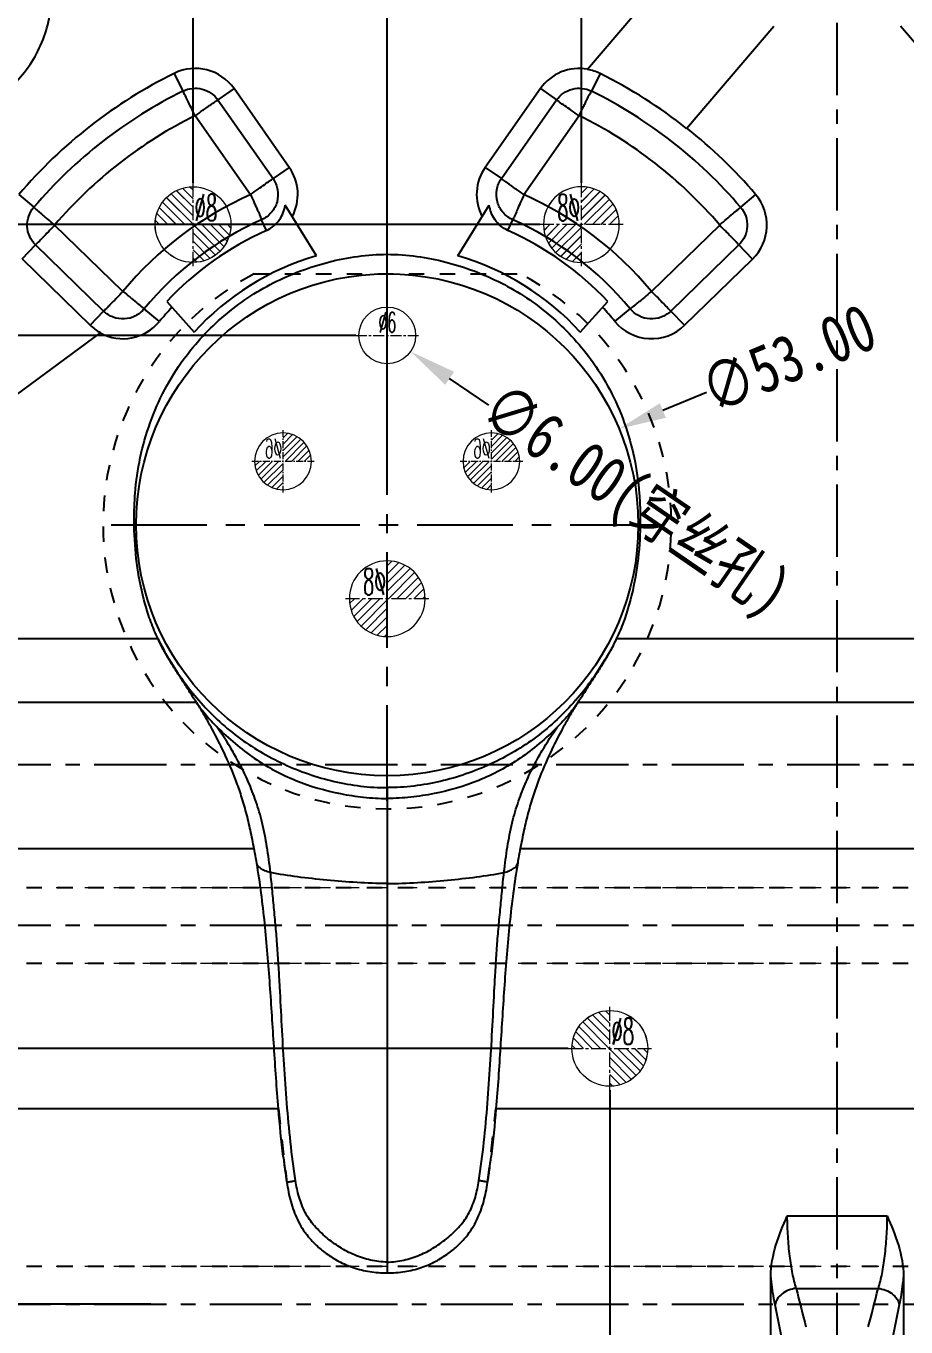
# Model space of a CAD drawing. Header units: millimetres. Extents: x 4 to 4769, y -754 to 1427.
# Drawn here: x 1343.3 to 1436.2, y 172.5 to 309.9 of the extents above; entities that cross this region are included whole.
import ezdxf
from ezdxf.enums import TextEntityAlignment as Align

# ---------------------------------------------------------------- set-up
doc = ezdxf.new("R2010")
doc.units = ezdxf.units.MM
doc.header["$LTSCALE"] = 16.335
doc.header["$PDMODE"] = 3
doc.header["$PDSIZE"] = 0.3125
doc.linetypes.add('CENTER', pattern=[0.6, 0.375, -0.075, 0.075, -0.075])
doc.linetypes.add('HIDDEN', pattern=[0.2, 0.1, -0.1])
doc.layers.get('0').update_dxf_attribs({"linetype": 'CONTINUOUS'})
doc.layers.get('Defpoints').update_dxf_attribs({"linetype": 'CONTINUOUS'})
for name, color, linetype, lineweight in [('cool', 153, 'HIDDEN', 9), ('dim', 82, 'CONTINUOUS', 9), ('epin', 13, 'CONTINUOUS', 9), ('insert', 85, 'CONTINUOUS', 20)]:
    doc.layers.add(name, color=color, linetype=linetype, lineweight=lineweight)
doc.layers.add('DEFAULT_2', color=8, linetype='HIDDEN')
doc.styles.get("Standard").update_dxf_attribs({"font": 'txt', "width": 0.8})
doc.styles.add('TXT05', font='txt.shx', dxfattribs={"width": 0.5, "bigfont": 'gbcbig.shx'})
doc.dimstyles.get("Standard").update_dxf_attribs({"dimtxt": 0.15625, "dimasz": 0.1875, "dimexe": 0.125, "dimexo": 0.0625, "dimtad": 0, "dimtih": 1, "dimtoh": 1, "dimdsep": 46, "dimtxsty": 'Standard', "dimcen": 0.09, "dimadec": 0, "dimazin": 0, "dimtp": 0.01, "dimtm": 0.01, "dimtfac": 1, "dimtofl": 0, "dimtmove": 0, "dimatfit": 3, "dimfxl": 0, "dimtolj": 1, "dimarcsym": 0})

# ---------------------------------------------------------------- blocks, each defined once
blk = doc.blocks.new('*D102')
at = {"color": 4, "lineweight": -2}
blk.add_line((1415.18, 271.16), (1410.56, 269.25), dxfattribs=at)
at = {"color": 4}
blk.add_solid([(1410.24, 270.02), (1410.88, 268.48), (1405.94, 267.33)], dxfattribs=at)
at = {"layer": 'Defpoints', "color": 0}
for p in [(1405.94, 267.33), (1356.98, 247.03)]:
    blk.add_point(p, dxfattribs=at)
at = {"color": 6, "insert": (1423.8, 274.74), "char_height": 5, "attachment_point": 5, "rotation": 22.5219}
blk.add_mtext('\\A1;∅53.00', dxfattribs=at)
blk = doc.blocks.new('csk_6')
at = {"layer": 'insert', "color": 1, "linetype": 'CENTER', "ltscale": 0.186593}
for p, q in [((0, -3.3), (0, 3.3)), ((-3.3, 0), (3.3, 0))]:
    blk.add_line(p, q, dxfattribs=at)
at = {"layer": 'insert'}
blk.add_circle((0, 0), 3, dxfattribs=at)
at = {"layer": 'insert', "color": 6, "style": 'TXT05', "width": 0.5}
blk.add_text('%%c6', height=2.16, dxfattribs=at).set_placement((-0.9, 0.3))
blk = doc.blocks.new('*D105')
at = {"color": 4, "lineweight": -2}
blk.add_line((1392.18, 269.82), (1388.05, 272.65), dxfattribs=at)
at = {"color": 4}
blk.add_solid([(1388.53, 273.34), (1387.58, 271.97), (1383.93, 275.48)], dxfattribs=at)
at = {"layer": 'Defpoints', "color": 0}
for p in [(1378.99, 278.88), (1383.93, 275.48)]:
    blk.add_point(p, dxfattribs=at)
at = {"color": 6, "insert": (1407.45, 259.33), "char_height": 5, "attachment_point": 5, "rotation": 325.5154}
blk.add_mtext('\\A1;∅6.00(穿丝孔)', dxfattribs=at)
blk = doc.blocks.new('epin_ejp_8')
at = {"layer": 'epin'}
h = blk.add_hatch(dxfattribs=at)
h.set_pattern_fill('_ANSI31', color=123, scale=0.2, angle=90, style=0)
h.set_pattern_definition([(135, (-1217.56114, 35.9661), (-0.4490128, -0.4490128), [])])
h.paths.add_polyline_path([(0, 4, 0.414214), (-4, 0), (0, 0)])
h.paths.add_polyline_path([(4, 0), (0, 0), (0, -4, 0.414214)])
at = {"layer": 'epin', "color": 1, "linetype": 'CENTER', "ltscale": 0.248791}
for p, q in [((0, -4.4), (0, 4.4)), ((-4.4, 0), (4.4, 0))]:
    blk.add_line(p, q, dxfattribs=at)
at = {"layer": 'epin'}
blk.add_circle((0, 0), 4, dxfattribs=at)
at = {"layer": 'epin', "color": 6, "style": 'TXT05', "width": 0.5}
blk.add_text('%%c8', height=2.8, dxfattribs=at).set_placement((0.16, 0.4))
blk = doc.blocks.new('*D111')
at = {"layer": 'Defpoints', "color": 0}
for p in [(1428.96, 231.89), (1528.55, 231.89), (1553.12, 231.89)]:
    blk.add_point(p, dxfattribs=at)
at = {"layer": 'dim', "color": 4, "lineweight": -2}
blk.add_line((1528.55, 231.89), (1553.12, 231.89), dxfattribs=at)
at = {"layer": 'dim', "color": 6, "insert": (1555.62, 231.89), "char_height": 2.5, "attachment_point": 5}
blk.add_mtext('\\A1;0.00', dxfattribs=at)
blk = doc.blocks.new('*D112')
at = {"layer": 'Defpoints', "color": 0}
for p in [(1428.96, 231.89), (1523.06, 214.89), (1553.12, 214.89)]:
    blk.add_point(p, dxfattribs=at)
at = {"layer": 'dim', "color": 4, "lineweight": -2}
blk.add_line((1523.06, 214.89), (1553.12, 214.89), dxfattribs=at)
at = {"layer": 'dim', "color": 6, "insert": (1556.45, 214.89), "char_height": 2.5, "attachment_point": 5}
blk.add_mtext('\\A1;17.00', dxfattribs=at)
blk = doc.blocks.new('*D113')
at = {"layer": 'Defpoints', "color": 0}
for p in [(1428.96, 231.89), (1457.36, 201.89), (1553.12, 201.89)]:
    blk.add_point(p, dxfattribs=at)
at = {"layer": 'dim', "color": 4, "lineweight": -2}
blk.add_line((1457.36, 201.89), (1553.12, 201.89), dxfattribs=at)
at = {"layer": 'dim', "color": 6, "insert": (1556.62, 201.89), "char_height": 2.5, "attachment_point": 5}
blk.add_mtext('\\A1;30.00', dxfattribs=at)
blk = doc.blocks.new('*D114')
at = {"layer": 'Defpoints', "color": 0}
for p in [(1428.96, 231.89), (1501.43, 174.89), (1553.12, 174.89)]:
    blk.add_point(p, dxfattribs=at)
at = {"layer": 'dim', "color": 4, "lineweight": -2}
blk.add_line((1501.43, 174.89), (1553.12, 174.89), dxfattribs=at)
at = {"layer": 'dim', "color": 6, "insert": (1556.78, 174.89), "char_height": 2.5, "attachment_point": 5}
blk.add_mtext('\\A1;57.00', dxfattribs=at)
blk = doc.blocks.new('*D115')
at = {"layer": 'Defpoints', "color": 0}
for p in [(1479.76, 277.18), (1553.12, 277.18), (1428.96, 231.89)]:
    blk.add_point(p, dxfattribs=at)
at = {"layer": 'dim', "color": 4, "lineweight": -2}
blk.add_line((1479.76, 277.18), (1553.12, 277.18), dxfattribs=at)
at = {"layer": 'dim', "color": 6, "insert": (1556.95, 277.18), "char_height": 2.5, "attachment_point": 5}
blk.add_mtext('\\A1;45.30', dxfattribs=at)
blk = doc.blocks.new('*D116')
at = {"layer": 'Defpoints', "color": 0}
for p in [(1460.36, 288.89), (1553.12, 288.89), (1428.96, 231.89)]:
    blk.add_point(p, dxfattribs=at)
at = {"layer": 'dim', "color": 4, "lineweight": -2}
blk.add_line((1460.36, 288.89), (1553.12, 288.89), dxfattribs=at)
at = {"layer": 'dim', "color": 6, "insert": (1556.78, 288.89), "char_height": 2.5, "attachment_point": 5}
blk.add_mtext('\\A1;57.00', dxfattribs=at)
blk = doc.blocks.new('*D117')
at = {"layer": 'Defpoints', "color": 0}
for p in [(1519.17, 316.89), (1553.12, 316.89), (1428.96, 231.89)]:
    blk.add_point(p, dxfattribs=at)
at = {"layer": 'dim', "color": 4, "lineweight": -2}
blk.add_line((1519.17, 316.89), (1553.12, 316.89), dxfattribs=at)
at = {"layer": 'dim', "color": 6, "insert": (1556.78, 316.89), "char_height": 2.5, "attachment_point": 5}
blk.add_mtext('\\A1;85.00', dxfattribs=at)
blk = doc.blocks.new('*D118')
at = {"layer": 'Defpoints', "color": 0}
for p in [(1428.96, 335.99), (1428.96, 322.2), (1428.96, 231.89)]:
    blk.add_point(p, dxfattribs=at)
at = {"layer": 'dim', "color": 4, "lineweight": -2}
blk.add_line((1428.96, 322.2), (1428.96, 335.99), dxfattribs=at)
at = {"layer": 'dim', "color": 6, "insert": (1428.96, 338.49), "char_height": 2.5, "attachment_point": 5, "rotation": 90}
blk.add_mtext('\\A1;0.00', dxfattribs=at)
blk = doc.blocks.new('*D119')
at = {"layer": 'Defpoints', "color": 0}
for p in [(1455.96, 335.99), (1455.96, 293.29), (1428.96, 231.89)]:
    blk.add_point(p, dxfattribs=at)
at = {"layer": 'dim', "color": 4, "lineweight": -2}
blk.add_line((1455.96, 293.29), (1455.96, 335.99), dxfattribs=at)
at = {"layer": 'dim', "color": 6, "insert": (1455.96, 339.66), "char_height": 2.5, "attachment_point": 5, "rotation": 90}
blk.add_mtext('\\A1;27.00', dxfattribs=at)
blk = doc.blocks.new('*D120')
at = {"layer": 'Defpoints', "color": 0}
for p in [(1476.46, 335.99), (1476.46, 264.89), (1428.96, 231.89)]:
    blk.add_point(p, dxfattribs=at)
at = {"layer": 'dim', "color": 4, "lineweight": -2}
blk.add_line((1476.46, 264.89), (1476.46, 335.99), dxfattribs=at)
at = {"layer": 'dim', "color": 6, "insert": (1476.46, 339.83), "char_height": 2.5, "attachment_point": 5, "rotation": 90}
blk.add_mtext('\\A1;47.50', dxfattribs=at)
blk = doc.blocks.new('*D121')
at = {"layer": 'Defpoints', "color": 0}
for p in [(1496.96, 335.99), (1496.96, 293.29), (1428.96, 231.89)]:
    blk.add_point(p, dxfattribs=at)
at = {"layer": 'dim', "color": 4, "lineweight": -2}
blk.add_line((1496.96, 293.29), (1496.96, 335.99), dxfattribs=at)
at = {"layer": 'dim', "color": 6, "insert": (1496.96, 339.66), "char_height": 2.5, "attachment_point": 5, "rotation": 90}
blk.add_mtext('\\A1;68.00', dxfattribs=at)
blk = doc.blocks.new('*D122')
at = {"layer": 'Defpoints', "color": 0}
for p in [(1518.96, 335.99), (1518.96, 318.88), (1428.96, 231.89)]:
    blk.add_point(p, dxfattribs=at)
at = {"layer": 'dim', "color": 4, "lineweight": -2}
blk.add_line((1518.96, 318.88), (1518.96, 335.99), dxfattribs=at)
at = {"layer": 'dim', "color": 6, "insert": (1518.96, 339.49), "char_height": 2.5, "attachment_point": 5, "rotation": 90}
blk.add_mtext('\\A1;90.00', dxfattribs=at)
blk = doc.blocks.new('*D123')
at = {"layer": 'Defpoints', "color": 0}
for p in [(1428.96, 231.89), (1428.96, 138.34), (1428.96, 124.99)]:
    blk.add_point(p, dxfattribs=at)
at = {"layer": 'dim', "color": 4, "lineweight": -2}
blk.add_line((1428.96, 138.34), (1428.96, 124.99), dxfattribs=at)
at = {"layer": 'dim', "color": 6, "insert": (1428.96, 122.49), "char_height": 2.5, "attachment_point": 5, "rotation": 90}
blk.add_mtext('\\A1;0.00', dxfattribs=at)
blk = doc.blocks.new('*D124')
at = {"layer": 'Defpoints', "color": 0}
for p in [(1428.96, 231.89), (1452.96, 197.49), (1452.96, 124.99)]:
    blk.add_point(p, dxfattribs=at)
at = {"layer": 'dim', "color": 4, "lineweight": -2}
blk.add_line((1452.96, 197.49), (1452.96, 124.99), dxfattribs=at)
at = {"layer": 'dim', "color": 6, "insert": (1452.96, 121.33), "char_height": 2.5, "attachment_point": 5, "rotation": 90}
blk.add_mtext('\\A1;24.00', dxfattribs=at)
blk = doc.blocks.new('*D125')
at = {"layer": 'Defpoints', "color": 0}
for p in [(1428.96, 231.89), (1518.96, 146.89), (1518.96, 124.99)]:
    blk.add_point(p, dxfattribs=at)
at = {"layer": 'dim', "color": 4, "lineweight": -2}
blk.add_line((1518.96, 146.89), (1518.96, 124.99), dxfattribs=at)
at = {"layer": 'dim', "color": 6, "insert": (1518.96, 121.49), "char_height": 2.5, "attachment_point": 5, "rotation": 90}
blk.add_mtext('\\A1;90.00', dxfattribs=at)
blk = doc.blocks.new('*D126')
at = {"layer": 'Defpoints', "color": 0}
for p in [(1304.8, 231.89), (1329.37, 231.89), (1428.96, 231.89)]:
    blk.add_point(p, dxfattribs=at)
at = {"layer": 'dim', "color": 4, "lineweight": -2}
blk.add_line((1329.37, 231.89), (1304.8, 231.89), dxfattribs=at)
at = {"layer": 'dim', "color": 6, "insert": (1302.3, 231.89), "char_height": 2.5, "attachment_point": 5}
blk.add_mtext('\\A1;0.00', dxfattribs=at)
blk = doc.blocks.new('*D127')
at = {"layer": 'Defpoints', "color": 0}
for p in [(1428.96, 231.89), (1304.8, 214.89), (1334.86, 214.89)]:
    blk.add_point(p, dxfattribs=at)
at = {"layer": 'dim', "color": 4, "lineweight": -2}
blk.add_line((1334.86, 214.89), (1304.8, 214.89), dxfattribs=at)
at = {"layer": 'dim', "color": 6, "insert": (1301.47, 214.89), "char_height": 2.5, "attachment_point": 5}
blk.add_mtext('\\A1;17.00', dxfattribs=at)
blk = doc.blocks.new('*D128')
at = {"layer": 'Defpoints', "color": 0}
for p in [(1428.96, 231.89), (1304.8, 201.89), (1400.56, 201.89)]:
    blk.add_point(p, dxfattribs=at)
at = {"layer": 'dim', "color": 4, "lineweight": -2}
blk.add_line((1400.56, 201.89), (1304.8, 201.89), dxfattribs=at)
at = {"layer": 'dim', "color": 6, "insert": (1301.3, 201.89), "char_height": 2.5, "attachment_point": 5}
blk.add_mtext('\\A1;30.00', dxfattribs=at)
blk = doc.blocks.new('*D129')
at = {"layer": 'Defpoints', "color": 0}
for p in [(1428.96, 231.89), (1304.8, 174.89), (1356.49, 174.89)]:
    blk.add_point(p, dxfattribs=at)
at = {"layer": 'dim', "color": 4, "lineweight": -2}
blk.add_line((1356.49, 174.89), (1304.8, 174.89), dxfattribs=at)
at = {"layer": 'dim', "color": 6, "insert": (1301.14, 174.89), "char_height": 2.5, "attachment_point": 5}
blk.add_mtext('\\A1;57.00', dxfattribs=at)
blk = doc.blocks.new('*D130')
at = {"layer": 'Defpoints', "color": 0}
for p in [(1304.8, 277.18), (1378.16, 277.18), (1428.96, 231.89)]:
    blk.add_point(p, dxfattribs=at)
at = {"layer": 'dim', "color": 4, "lineweight": -2}
blk.add_line((1378.16, 277.18), (1304.8, 277.18), dxfattribs=at)
at = {"layer": 'dim', "color": 6, "insert": (1300.97, 277.18), "char_height": 2.5, "attachment_point": 5}
blk.add_mtext('\\A1;45.30', dxfattribs=at)
blk = doc.blocks.new('*D131')
at = {"layer": 'Defpoints', "color": 0}
for p in [(1304.8, 288.89), (1397.56, 288.89), (1428.96, 231.89)]:
    blk.add_point(p, dxfattribs=at)
at = {"layer": 'dim', "color": 4, "lineweight": -2}
blk.add_line((1397.56, 288.89), (1304.8, 288.89), dxfattribs=at)
at = {"layer": 'dim', "color": 6, "insert": (1301.14, 288.89), "char_height": 2.5, "attachment_point": 5}
blk.add_mtext('\\A1;57.00', dxfattribs=at)
blk = doc.blocks.new('*D132')
at = {"layer": 'Defpoints', "color": 0}
for p in [(1304.8, 316.89), (1338.75, 316.89), (1428.96, 231.89)]:
    blk.add_point(p, dxfattribs=at)
at = {"layer": 'dim', "color": 4, "lineweight": -2}
blk.add_line((1338.75, 316.89), (1304.8, 316.89), dxfattribs=at)
at = {"layer": 'dim', "color": 6, "insert": (1301.14, 316.89), "char_height": 2.5, "attachment_point": 5}
blk.add_mtext('\\A1;85.00', dxfattribs=at)
blk = doc.blocks.new('*D133')
at = {"layer": 'Defpoints', "color": 0}
for p in [(1401.96, 335.99), (1401.96, 293.29), (1428.96, 231.89)]:
    blk.add_point(p, dxfattribs=at)
at = {"layer": 'dim', "color": 4, "lineweight": -2}
blk.add_line((1401.96, 293.29), (1401.96, 335.99), dxfattribs=at)
at = {"layer": 'dim', "color": 6, "insert": (1401.96, 339.66), "char_height": 2.5, "attachment_point": 5, "rotation": 90}
blk.add_mtext('\\A1;27.00', dxfattribs=at)
blk = doc.blocks.new('*D134')
at = {"layer": 'Defpoints', "color": 0}
for p in [(1381.46, 335.99), (1381.46, 264.89), (1428.96, 231.89)]:
    blk.add_point(p, dxfattribs=at)
at = {"layer": 'dim', "color": 4, "lineweight": -2}
blk.add_line((1381.46, 264.89), (1381.46, 335.99), dxfattribs=at)
at = {"layer": 'dim', "color": 6, "insert": (1381.46, 339.83), "char_height": 2.5, "attachment_point": 5, "rotation": 90}
blk.add_mtext('\\A1;47.50', dxfattribs=at)
blk = doc.blocks.new('*D135')
at = {"layer": 'Defpoints', "color": 0}
for p in [(1360.96, 335.99), (1360.96, 293.29), (1428.96, 231.89)]:
    blk.add_point(p, dxfattribs=at)
at = {"layer": 'dim', "color": 4, "lineweight": -2}
blk.add_line((1360.96, 293.29), (1360.96, 335.99), dxfattribs=at)
at = {"layer": 'dim', "color": 6, "insert": (1360.96, 339.66), "char_height": 2.5, "attachment_point": 5, "rotation": 90}
blk.add_mtext('\\A1;68.00', dxfattribs=at)
blk = doc.blocks.new('*D136')
at = {"layer": 'Defpoints', "color": 0}
for p in [(1338.96, 335.99), (1338.96, 318.88), (1428.96, 231.89)]:
    blk.add_point(p, dxfattribs=at)
at = {"layer": 'dim', "color": 4, "lineweight": -2}
blk.add_line((1338.96, 318.88), (1338.96, 335.99), dxfattribs=at)
at = {"layer": 'dim', "color": 6, "insert": (1338.96, 339.49), "char_height": 2.5, "attachment_point": 5, "rotation": 90}
blk.add_mtext('\\A1;90.00', dxfattribs=at)
blk = doc.blocks.new('*D137')
at = {"layer": 'Defpoints', "color": 0}
for p in [(1428.96, 231.89), (1404.96, 197.49), (1404.96, 124.99)]:
    blk.add_point(p, dxfattribs=at)
at = {"layer": 'dim', "color": 4, "lineweight": -2}
blk.add_line((1404.96, 197.49), (1404.96, 124.99), dxfattribs=at)
at = {"layer": 'dim', "color": 6, "insert": (1404.96, 121.33), "char_height": 2.5, "attachment_point": 5, "rotation": 90}
blk.add_mtext('\\A1;24.00', dxfattribs=at)
blk = doc.blocks.new('*D138')
at = {"layer": 'Defpoints', "color": 0}
for p in [(1428.96, 231.89), (1338.96, 146.89), (1338.96, 124.99)]:
    blk.add_point(p, dxfattribs=at)
at = {"layer": 'dim', "color": 4, "lineweight": -2}
blk.add_line((1338.96, 146.89), (1338.96, 124.99), dxfattribs=at)
at = {"layer": 'dim', "color": 6, "insert": (1338.96, 121.49), "char_height": 2.5, "attachment_point": 5, "rotation": 90}
blk.add_mtext('\\A1;90.00', dxfattribs=at)
blk = doc.blocks.new('*D139')
at = {"color": 4, "lineweight": -2}
for p, q in [((1313.96, 296.61), (1313.96, 354.15)), ((1318.96, 354.15), (1406.96, 354.15)), ((1538.96, 354.15), (1424.96, 354.15)), ((1543.96, 299.82), (1543.96, 354.15))]:
    blk.add_line(p, q, dxfattribs=at)
at = {"color": 4}
for points in [[(1318.96, 354.99), (1318.96, 353.32), (1313.96, 354.15)], [(1538.96, 354.99), (1538.96, 353.32), (1543.96, 354.15)]]:
    blk.add_solid(points, dxfattribs=at)
at = {"layer": 'Defpoints', "color": 0}
for p in [(1313.96, 354.15), (1543.96, 299.82), (1313.96, 296.61)]:
    blk.add_point(p, dxfattribs=at)
at = {"color": 6, "insert": (1415.96, 354.15), "char_height": 5, "attachment_point": 5}
blk.add_mtext('\\A1;230.00', dxfattribs=at)
blk = doc.blocks.new('*D141')
at = {"layer": 'Defpoints', "color": 0}
for p in [(1428.96, 231.89), (1525.56, 146.89), (1550.47, 146.89)]:
    blk.add_point(p, dxfattribs=at)
at = {"layer": 'dim', "color": 4, "lineweight": -2}
blk.add_line((1525.56, 146.89), (1550.47, 146.89), dxfattribs=at)
at = {"layer": 'dim', "color": 6, "insert": (1554.14, 146.89), "char_height": 2.5, "attachment_point": 5}
blk.add_mtext('\\A1;85.00', dxfattribs=at)
blk = doc.blocks.new('*D142')
at = {"layer": 'Defpoints', "color": 0}
for p in [(1428.96, 231.89), (1305.87, 146.89), (1332.36, 146.89)]:
    blk.add_point(p, dxfattribs=at)
at = {"layer": 'dim', "color": 4, "lineweight": -2}
blk.add_line((1332.36, 146.89), (1305.87, 146.89), dxfattribs=at)
at = {"layer": 'dim', "color": 6, "insert": (1302.21, 146.89), "char_height": 2.5, "attachment_point": 5}
blk.add_mtext('\\A1;85.00', dxfattribs=at)
blk = doc.blocks.new('epin_ejp_6')
at = {"layer": 'epin'}
h = blk.add_hatch(dxfattribs=at)
h.set_pattern_fill('_ANSI31', color=123, scale=0.15, angle=90, style=0)
h.set_pattern_definition([(135, (-648.39147, -667.1919), (-0.3367596, -0.3367596), [])])
h.paths.add_polyline_path([(0, 3, 0.4142136), (-3, 0), (0, 0)])
h.paths.add_polyline_path([(3, 0), (0, 0), (0, -3, 0.4142136)])
at = {"layer": 'epin', "color": 1, "linetype": 'CENTER', "ltscale": 0.12}
for p, q in [((0, -3.3), (0, 3.3)), ((-3.3, 0), (3.3, 0))]:
    blk.add_line(p, q, dxfattribs=at)
at = {"layer": 'epin'}
blk.add_circle((0, 0), 3, dxfattribs=at)
at = {"layer": 'epin', "color": 6, "style": 'TXT05', "width": 0.5}
blk.add_text('%%c6', height=2.1, dxfattribs=at).set_placement((0.995, 1.35), align=Align.MIDDLE)
blk = doc.blocks.new('89')
at = {"color": 1, "linetype": 'CENTER', "ltscale": 1.243955}
for p, q in [((787.16, 214.89), (1017.16, 214.89)), ((787.16, 174.89), (1017.16, 174.89))]:
    blk.add_line(p, q, dxfattribs=at)
at = {"layer": 'cool', "ltscale": 0.932966}
for p, q in [((798.37, 218.89), (1005.95, 218.89)), ((798.37, 210.89), (1005.95, 210.89)), ((798.37, 178.89), (1005.95, 178.89))]:
    blk.add_line(p, q, dxfattribs=at)
at = {"layer": 'epin', "rotation": 6.317007600661037e-05}
blk.add_blockref('epin_ejp_8', (834.16, 288.89), dxfattribs=at)
at = {"layer": 'epin', "xscale": -1}
for name, p, rotation in [('epin_ejp_8', (875.16, 288.89), 359.9999999999948), ('epin_ejp_6', (843.66, 263.88), 2.800233405153563e-06)]:
    blk.add_blockref(name, p, dxfattribs=dict(at, rotation=rotation))
for name, p in [('epin_ejp_6', (865.66, 263.88)), ('epin_ejp_8', (854.66, 249.38))]:
    blk.add_blockref(name, p, dxfattribs=at)
at = {"layer": 'epin'}
blk.add_blockref('epin_ejp_8', (878.16, 201.89), dxfattribs=at)

msp = doc.modelspace()

# ---------------------------------------------------------------- linework, layer by layer
at = {"color": 1, "linetype": 'CENTER', "ltscale": 1.243955}
for p, q in [((1428.96, 131.885), (1428.96, 331.885)), ((1313.96, 231.885), (1543.96, 231.885)), ((1313.96, 214.885), (1543.96, 214.885)), ((1313.96, 174.885), (1543.96, 174.885))]:
    msp.add_line(p, q, dxfattribs=at)
at = {"color": 7, "linetype": 'Continuous'}
for p, q in [((1411.721, 315.963), (1402.609, 305.273)), ((1413.073, 299.05), (1422.288, 309.86)), ((1444.848, 299.05), (1435.633, 309.86)), ((1358.977, 304.86), (1359.901, 302.992)), ((1403.932, 304.836), (1403.019, 302.992)), ((1365.289, 303.247), (1363.583, 302.052)), ((1371.113, 294.936), (1365.289, 303.247)), ((1397.631, 303.247), (1391.808, 294.936)), ((1397.631, 303.247), (1399.338, 302.052)), ((1363.583, 302.052), (1369.406, 293.74)), ((1393.514, 293.74), (1399.338, 302.052)), ((1361.2, 300.403), (1367.045, 292.06)), ((1395.876, 292.06), (1401.721, 300.403)), ((1371.113, 294.936), (1369.406, 293.74)), ((1391.808, 294.936), (1393.514, 293.74)), ((1342.572, 292.08), (1344.157, 290.727)), ((1420.348, 292.08), (1418.763, 290.727)), ((1373.999, 285.592), (1370.68, 290.944)), ((1388.921, 285.592), (1392.24, 290.944)), ((1353.56, 281.813), (1346.349, 288.833)), ((1368.71, 288.254), (1368.201, 289.401)), ((1394.211, 288.254), (1394.72, 289.401)), ((1416.571, 288.833), (1409.36, 281.813)), ((1342.906, 285.27), (1344.341, 286.744)), ((1351.526, 279.75), (1344.341, 286.744)), ((1418.579, 286.744), (1411.395, 279.75)), ((1420.033, 285.251), (1418.579, 286.744)), ((1342.906, 285.27), (1350.091, 278.276)), ((1412.848, 278.257), (1420.033, 285.251)), ((1358.18, 280.779), (1361.078, 277.538)), ((1401.842, 277.538), (1404.741, 280.779)), ((1350.091, 278.276), (1351.526, 279.75)), ((1357.42, 278.661), (1355.812, 279.986)), ((1405.5, 278.661), (1407.109, 279.986)), ((1412.848, 278.257), (1411.395, 279.75)), ((1336.885, 266.892), (1351.188, 277.468)), ((1357.272, 245.127), (1313.96, 245.127)), ((1452.272, 245.127), (1405.648, 245.127)), ((1361.321, 238.43), (1313.96, 238.43)), ((1456.321, 238.43), (1401.599, 238.43)), ((1381.46, 229.426), (1381.46, 179.317)), ((1367.419, 222.964), (1313.96, 222.964)), ((1462.419, 222.964), (1395.502, 222.964)), ((1369.977, 195.506), (1313.96, 195.506)), ((1464.977, 195.506), (1392.943, 195.506)), ((1392.061, 187.725), (1392.062, 187.725)), ((1423.696, 184.2), (1434.224, 184.2)), ((1381.46, 179.317), (1381.46, 178.175)), ((1421.96, 161.854), (1421.96, 177.84)), ((1435.96, 177.84), (1435.96, 161.854)), ((1424.64, 176.54), (1433.281, 176.54))]:
    msp.add_line(p, q, dxfattribs=at)
at = {"color": 1, "linetype": 'CENTER', "ltscale": 1.64824}
for p, q in [((1381.46, 228.033), (1381.46, 286.333)), ((1352.31, 257.183), (1410.61, 257.183))]:
    msp.add_line(p, q, dxfattribs=at)
at = {"color": 2, "linetype": 'Continuous'}
msp.add_circle((1381.46, 257.183), 26.5, dxfattribs=at)
at = {"color": 7, "linetype": 'Continuous'}
for centre, radius, start, end in [((1361.194, 300.378), 5, 35.01649, 116.32544), ((1401.726, 300.378), 5, 79.59752, 144.98352), ((1401.726, 300.378), 4.973, 63.67457, 79.77622), ((1381.919, 258.492), 51.733, 116.32544, 139.51435), ((1381.002, 258.492), 51.706, 51.66482, 63.67457), ((1381.919, 258.492), 49.649, 116.32544, 139.51435), ((1381.002, 258.492), 49.649, 40.48565, 63.67457), ((1381.919, 258.492), 46.752, 116.30614, 139.53553), ((1381.002, 258.492), 46.752, 40.46448, 63.69387), ((1381.002, 258.492), 51.733, 40.48565, 51.66373), ((1367.018, 292.067), 5, 332.0767, 35.01649), ((1395.903, 292.067), 5, 144.98352, 207.92337), ((1381.919, 258.492), 36.714, 113.89818, 140.56745), ((1381.002, 258.492), 36.714, 39.43255, 66.10182), ((1416.545, 288.834), 5, 314.23156, 40.48565), ((1381.919, 258.492), 33.817, 113.93278, 140.53623), ((1381.002, 258.492), 33.817, 39.46378, 66.06722), ((1381.919, 258.493), 32.561, 113.93293, 136.80794), ((1381.001, 258.491), 32.562, 43.19273, 66.06656), ((1381.919, 258.493), 28.232, 106.29063, 137.57716), ((1381.001, 258.491), 28.234, 42.42366, 73.70833), ((1381.919, 258.492), 31.733, 136.93817, 140.53623), ((1381.002, 258.492), 31.733, 39.46378, 43.06184), ((1353.56, 281.839), 4.973, 225.76844, 241.51148), ((1353.56, 281.839), 5, 241.36818, 320.53623), ((1409.36, 281.839), 5, 219.46378, 314.23156), ((1385.093, 258.788), 31.014, 208.98623, 210.82124), ((1379.222, 257.985), 29.405, 329.1286, 331.06402), ((1384.939, 258.854), 30.893, 211.07351, 220.84959), ((1377.981, 258.854), 30.893, 319.15042, 328.92648), ((1278.594, 206.399), 90.356, 9.59397, 10.56393), ((1484.326, 206.399), 90.356, 169.43607, 170.40603), ((1466.525, 202.099), 96.739, 186.91414, 188.5448), ((1296.395, 202.099), 96.739, 351.4552, 353.08586), ((1851.03, 282.273), 439.304, 193.9268, 194.47496), ((1006.889, 282.273), 439.306, 345.52504, 346.0732), ((-141.178, -138.473), 1594.654, 11.174836, 11.32954), ((3333.029, -204.909), 1935.129, 168.68407, 168.811555)]:
    msp.add_arc(centre, radius, start, end, dxfattribs=at)
for points, knots in [([(1332.573, 299.824), (1333.452, 299.824), (1335.215, 299.996), (1337.755, 300.763), (1340.097, 302.012), (1342.15, 303.695), (1343.833, 305.747), (1345.082, 308.089), (1345.849, 310.63), (1346.021, 312.393), (1346.022, 313.273)], [0, 0, 0, 0, 0.1250012, 0.2499869, 0.3749741, 0.4999595, 0.6249464, 0.7499502, 0.8749784, 1, 1, 1, 1]), ([(1359.901, 302.992), (1360.209, 303.144), (1360.884, 303.34), (1361.931, 303.263), (1362.886, 302.827), (1363.387, 302.333), (1363.583, 302.052)], [0, 0, 0, 0, 0.2500218, 0.5000139, 0.7499576, 1, 1, 1, 1]), ([(1361.194, 300.378), (1361.051, 300.667), (1360.774, 301.214), (1360.406, 301.966), (1360.114, 302.545), (1359.961, 302.871), (1359.901, 302.992)], [0, 0, 0, 0, 0.332544, 0.6301007, 0.860821, 1, 1, 1, 1]), ([(1399.338, 302.052), (1399.535, 302.333), (1400.033, 302.829), (1400.989, 303.263), (1402.036, 303.338), (1402.712, 303.145), (1403.019, 302.992)], [0, 0, 0, 0, 0.2500218, 0.5000139, 0.7499576, 1, 1, 1, 1]), ([(1401.734, 300.395), (1401.877, 300.683), (1402.067, 301.115), (1402.336, 301.661), (1402.521, 302.025), (1402.678, 302.349), (1402.811, 302.621), (1402.926, 302.827), (1402.995, 302.943), (1403.019, 302.992)], [0, 0, 0, 0, 0.3327275, 0.4880036, 0.6301555, 0.7554545, 0.8606919, 0.943028, 1, 1, 1, 1]), ([(1361.209, 300.389), (1361.473, 300.573), (1361.847, 300.861), (1362.345, 301.211), (1362.682, 301.442), (1362.975, 301.651), (1363.222, 301.825), (1363.422, 301.951), (1363.538, 302.02), (1363.583, 302.052)], [0, 0, 0, 0, 0.3327317, 0.4880098, 0.6301636, 0.7554639, 0.8607035, 0.943033, 1, 1, 1, 1]), ([(1401.711, 300.389), (1401.448, 300.573), (1400.946, 300.918), (1400.267, 301.398), (1399.737, 301.764), (1399.448, 301.975), (1399.338, 302.052)], [0, 0, 0, 0, 0.3327817, 0.6302421, 0.8608044, 1, 1, 1, 1]), ([(1367.033, 292.077), (1367.296, 292.262), (1367.791, 292.616), (1368.474, 293.09), (1369, 293.464), (1369.296, 293.663), (1369.406, 293.74)], [0, 0, 0, 0, 0.3327808, 0.6302439, 0.860807, 1, 1, 1, 1]), ([(1369.406, 293.74), (1369.65, 293.392), (1369.987, 292.576), (1369.919, 291.261), (1369.298, 290.101), (1368.59, 289.573), (1368.201, 289.401)], [0, 0, 0, 0, 0.2500187, 0.4999991, 0.7499478, 1, 1, 1, 1]), ([(1394.72, 289.401), (1394.331, 289.574), (1393.621, 290.099), (1393.001, 291.261), (1392.936, 292.575), (1393.269, 293.393), (1393.514, 293.74)], [0, 0, 0, 0, 0.2500187, 0.4999991, 0.7499478, 1, 1, 1, 1]), ([(1395.888, 292.077), (1395.624, 292.262), (1395.227, 292.517), (1394.728, 292.865), (1394.396, 293.103), (1394.1, 293.307), (1393.851, 293.48), (1393.664, 293.624), (1393.559, 293.708), (1393.514, 293.74)], [0, 0, 0, 0, 0.3327344, 0.488018, 0.6301746, 0.7554742, 0.8607202, 0.9430526, 1, 1, 1, 1]), ([(1367.025, 292.05), (1367.155, 291.756), (1367.364, 291.333), (1367.611, 290.777), (1367.774, 290.402), (1367.922, 290.074), (1368.045, 289.798), (1368.132, 289.578), (1368.179, 289.452), (1368.201, 289.401)], [0, 0, 0, 0, 0.3327386, 0.4880244, 0.6301828, 0.7554838, 0.8607321, 0.9430578, 1, 1, 1, 1]), ([(1395.903, 292.067), (1395.772, 291.772), (1395.528, 291.21), (1395.186, 290.446), (1394.926, 289.851), (1394.775, 289.525), (1394.72, 289.402)], [0, 0, 0, 0, 0.3325435, 0.6301024, 0.8608236, 1, 1, 1, 1]), ([(1344.341, 286.744), (1344.081, 286.998), (1343.651, 287.61), (1343.393, 288.696), (1343.552, 289.8), (1343.92, 290.451), (1344.157, 290.727)], [0, 0, 0, 0, 0.2500242, 0.5000142, 0.7499531, 1, 1, 1, 1]), ([(1346.361, 288.846), (1346.117, 289.055), (1345.745, 289.345), (1345.281, 289.739), (1344.973, 290.007), (1344.697, 290.239), (1344.466, 290.434), (1344.294, 290.596), (1344.199, 290.691), (1344.157, 290.727)], [0, 0, 0, 0, 0.3327273, 0.4880042, 0.6301567, 0.7554553, 0.860694, 0.9430321, 1, 1, 1, 1]), ([(1368.71, 288.254), (1368.993, 288.38), (1369.517, 288.708), (1370.121, 289.376), (1370.515, 290.137), (1370.646, 290.677), (1370.68, 290.944)], [0, 0, 0, 0, 0.2677083, 0.5248386, 0.7681729, 1, 1, 1, 1]), ([(1394.211, 288.254), (1393.927, 288.38), (1393.403, 288.708), (1392.8, 289.376), (1392.406, 290.137), (1392.274, 290.677), (1392.24, 290.944)], [0, 0, 0, 0, 0.2677056, 0.5248347, 0.7681696, 1, 1, 1, 1]), ([(1416.545, 288.834), (1416.79, 289.043), (1417.253, 289.445), (1417.892, 289.986), (1418.382, 290.411), (1418.66, 290.639), (1418.763, 290.727)], [0, 0, 0, 0, 0.3325442, 0.6301014, 0.8608216, 1, 1, 1, 1]), ([(1418.763, 290.727), (1418.999, 290.45), (1419.37, 289.802), (1419.527, 288.696), (1419.267, 287.611), (1418.841, 286.997), (1418.579, 286.744)], [0, 0, 0, 0, 0.2500242, 0.5000142, 0.7499531, 1, 1, 1, 1]), ([(1346.362, 288.821), (1346.138, 288.59), (1345.718, 288.15), (1345.135, 287.557), (1344.689, 287.092), (1344.435, 286.841), (1344.341, 286.744)], [0, 0, 0, 0, 0.3327816, 0.6302427, 0.8608052, 1, 1, 1, 1]), ([(1416.558, 288.821), (1416.782, 288.59), (1417.126, 288.267), (1417.551, 287.831), (1417.833, 287.536), (1418.086, 287.28), (1418.298, 287.064), (1418.454, 286.887), (1418.541, 286.784), (1418.579, 286.744)], [0, 0, 0, 0, 0.3327314, 0.4880103, 0.6301646, 0.7554646, 0.8607055, 0.9430371, 1, 1, 1, 1]), ([(1359.993, 274.697), (1361.231, 276.369), (1363.381, 278.681), (1366.706, 281.199), (1369.41, 282.781), (1372.277, 284.041), (1375.261, 284.987), (1378.333, 285.602), (1380.418, 285.744), (1381.46, 285.752)], [0, 0, 0, 0, 0.2497016, 0.3747491, 0.4997986, 0.6248436, 0.7499027, 0.8749472, 1, 1, 1, 1]), ([(1381.46, 285.752), (1382.502, 285.744), (1384.588, 285.602), (1387.659, 284.987), (1390.644, 284.041), (1393.512, 282.781), (1396.216, 281.198), (1399.541, 278.68), (1401.691, 276.367), (1402.928, 274.695)], [0, 0, 0, 0, 0.1250528, 0.2500976, 0.3751569, 0.500202, 0.6252514, 0.7502989, 1, 1, 1, 1]), ([(1353.547, 281.826), (1353.323, 281.596), (1353.009, 281.244), (1352.584, 280.807), (1352.297, 280.517), (1352.047, 280.257), (1351.837, 280.04), (1351.665, 279.879), (1351.564, 279.789), (1351.526, 279.75)], [0, 0, 0, 0, 0.3327323, 0.4880135, 0.6301691, 0.7554687, 0.8607124, 0.9430454, 1, 1, 1, 1]), ([(1353.56, 281.84), (1353.809, 281.634), (1354.286, 281.249), (1354.93, 280.714), (1355.433, 280.305), (1355.707, 280.072), (1355.811, 279.986)], [0, 0, 0, 0, 0.3325436, 0.6301018, 0.8608228, 1, 1, 1, 1]), ([(1409.346, 281.827), (1409.098, 281.623), (1408.747, 281.308), (1408.277, 280.921), (1407.959, 280.665), (1407.682, 280.434), (1407.449, 280.241), (1407.261, 280.099), (1407.152, 280.02), (1407.109, 279.986)], [0, 0, 0, 0, 0.3327369, 0.4880204, 0.630178, 0.7554791, 0.8607252, 0.943051, 1, 1, 1, 1]), ([(1409.373, 281.826), (1409.598, 281.596), (1410.026, 281.163), (1410.604, 280.565), (1411.057, 280.106), (1411.301, 279.846), (1411.395, 279.75)], [0, 0, 0, 0, 0.3327812, 0.6302434, 0.8608063, 1, 1, 1, 1]), ([(1355.812, 279.986), (1355.558, 279.678), (1354.914, 279.161), (1353.725, 278.844), (1352.509, 279.031), (1351.811, 279.47), (1351.526, 279.75)], [0, 0, 0, 0, 0.2500284, 0.5000143, 0.7499453, 1, 1, 1, 1]), ([(1411.395, 279.75), (1411.109, 279.471), (1410.412, 279.029), (1409.195, 278.844), (1408.008, 279.163), (1407.362, 279.677), (1407.109, 279.986)], [0, 0, 0, 0, 0.2500284, 0.5000143, 0.7499453, 1, 1, 1, 1]), ([(1354.847, 260.5), (1355.041, 263.034), (1355.851, 266.823), (1357.886, 271.498), (1359.238, 273.671), (1359.993, 274.697)], [0, 0, 0, 0, 0.4994712, 0.7497508, 1, 1, 1, 1]), ([(1402.928, 274.695), (1403.683, 273.67), (1405.035, 271.497), (1407.07, 266.823), (1407.88, 263.034), (1408.073, 260.5)], [0, 0, 0, 0, 0.2502493, 0.500529, 1, 1, 1, 1]), ([(1357.272, 245.127), (1356.989, 245.718), (1356.482, 246.929), (1355.689, 249.428), (1355.022, 252.645), (1354.749, 255.915), (1354.734, 258.537), (1354.802, 259.846), (1354.847, 260.5)], [0, 0, 0, 0, 0.1250097, 0.2500321, 0.4999582, 0.7499218, 0.8749593, 1, 1, 1, 1]), ([(1408.073, 260.5), (1408.118, 259.847), (1408.186, 258.537), (1408.171, 255.915), (1407.899, 252.645), (1407.232, 249.428), (1406.439, 246.929), (1405.931, 245.718), (1405.648, 245.127)], [0, 0, 0, 0, 0.1250414, 0.250079, 0.5000434, 0.7499691, 0.8749909, 1, 1, 1, 1]), ([(1357.965, 243.758), (1357.9, 243.876), (1357.656, 244.326), (1357.428, 244.784), (1357.272, 245.127)], [0, 0, 0, 0, 0.2633421, 1, 1, 1, 1]), ([(1405.648, 245.127), (1405.598, 245.017), (1405.382, 244.554), (1405.144, 244.1), (1404.956, 243.758)], [0, 0, 0, 0, 0.2367199, 1, 1, 1, 1]), ([(1361.321, 238.43), (1361.058, 238.83), (1360.558, 239.618), (1359.811, 240.762), (1359.106, 241.842), (1358.666, 242.551), (1358.46, 242.897)], [0, 0, 0, 0, 0.2704296, 0.5281987, 0.7722927, 1, 1, 1, 1]), ([(1404.461, 242.897), (1404.254, 242.551), (1403.815, 241.842), (1403.11, 240.762), (1402.362, 239.618), (1401.862, 238.83), (1401.599, 238.43)], [0, 0, 0, 0, 0.2277066, 0.4718012, 0.7295705, 1, 1, 1, 1]), ([(1362.984, 235.595), (1362.676, 236.165), (1362.138, 237.119), (1361.567, 238.055), (1361.322, 238.43)], [0, 0, 0, 0, 0.5911659, 1, 1, 1, 1]), ([(1361.322, 238.43), (1361.638, 237.949), (1362.334, 237.057), (1363.099, 236.228), (1363.487, 235.836)], [0, 0, 0, 0, 0.5106854, 1, 1, 1, 1]), ([(1361.571, 238.648), (1362.187, 237.937), (1363.489, 236.574), (1366.377, 234.157), (1369.644, 232.229), (1373.137, 230.824), (1375.853, 230.036), (1378.636, 229.54), (1380.52, 229.426), (1381.46, 229.426)], [0, 0, 0, 0, 0.1250257, 0.2500567, 0.49981, 0.624864, 0.7499174, 0.8749608, 1, 1, 1, 1]), ([(1401.35, 238.648), (1400.734, 237.937), (1399.431, 236.574), (1396.543, 234.157), (1393.276, 232.229), (1389.783, 230.824), (1387.068, 230.036), (1384.284, 229.54), (1382.401, 229.426), (1381.46, 229.426)], [0, 0, 0, 0, 0.1250257, 0.2500567, 0.49981, 0.624864, 0.7499174, 0.8749608, 1, 1, 1, 1]), ([(1401.599, 238.43), (1401.282, 237.949), (1400.587, 237.057), (1399.821, 236.228), (1399.434, 235.836)], [0, 0, 0, 0, 0.5106854, 1, 1, 1, 1]), ([(1401.599, 238.43), (1401.353, 238.055), (1400.783, 237.119), (1400.245, 236.165), (1399.936, 235.595)], [0, 0, 0, 0, 0.4088345, 1, 1, 1, 1]), ([(1367.419, 222.964), (1367.296, 223.619), (1367.04, 224.904), (1366.597, 226.773), (1366.083, 228.534), (1365.337, 230.661), (1364.324, 233.017), (1363.423, 234.785), (1362.984, 235.595)], [0, 0, 0, 0, 0.1487354, 0.2920182, 0.4284181, 0.5576858, 0.7945192, 1, 1, 1, 1]), ([(1369.132, 220.469), (1369.03, 221.375), (1368.798, 223.137), (1368.313, 225.664), (1367.643, 227.955), (1366.848, 229.982), (1365.997, 231.761), (1364.912, 233.711), (1364.058, 235.035), (1363.487, 235.836)], [0, 0, 0, 0, 0.1650407, 0.3214888, 0.4652988, 0.5963857, 0.7151809, 0.8220262, 1, 1, 1, 1]), ([(1363.487, 235.836), (1364.096, 235.218), (1365.362, 234.057), (1367.396, 232.515), (1369.536, 231.201), (1372.525, 229.798), (1375.708, 228.887), (1378.967, 228.383), (1380.626, 228.282), (1381.46, 228.282)], [0, 0, 0, 0, 0.1300254, 0.2571642, 0.3821631, 0.505779, 0.751375, 0.8749925, 1, 1, 1, 1]), ([(1399.434, 235.836), (1398.825, 235.218), (1397.558, 234.057), (1395.524, 232.515), (1393.384, 231.201), (1390.395, 229.798), (1387.212, 228.887), (1383.953, 228.383), (1382.294, 228.282), (1381.46, 228.282)], [0, 0, 0, 0, 0.1300254, 0.2571642, 0.3821631, 0.505779, 0.751375, 0.8749925, 1, 1, 1, 1]), ([(1393.789, 220.469), (1393.89, 221.375), (1394.123, 223.137), (1394.607, 225.664), (1395.277, 227.955), (1396.073, 229.982), (1396.924, 231.761), (1398.008, 233.711), (1398.862, 235.035), (1399.434, 235.836)], [0, 0, 0, 0, 0.1650407, 0.3214888, 0.4652988, 0.5963857, 0.7151809, 0.8220262, 1, 1, 1, 1]), ([(1399.936, 235.595), (1399.497, 234.785), (1398.597, 233.018), (1397.583, 230.661), (1396.838, 228.534), (1396.323, 226.773), (1395.88, 224.904), (1395.624, 223.619), (1395.502, 222.964)], [0, 0, 0, 0, 0.2054807, 0.4423139, 0.5715819, 0.7079818, 0.8512645, 1, 1, 1, 1]), ([(1369.977, 195.506), (1369.794, 197.686), (1369.505, 202.048), (1369.109, 208.58), (1368.585, 215.06), (1368.044, 219.345), (1367.687, 221.458)], [0, 0, 0, 0, 0.2517571, 0.5032245, 0.7533382, 1, 1, 1, 1]), ([(1369.132, 220.469), (1368.935, 220.511), (1368.58, 220.614), (1368.13, 220.845), (1367.819, 221.122), (1367.706, 221.35), (1367.687, 221.458)], [0, 0, 0, 0, 0.3284386, 0.6009407, 0.8201999, 1, 1, 1, 1]), ([(1395.234, 221.458), (1394.876, 219.345), (1394.336, 215.06), (1393.812, 208.58), (1393.415, 202.048), (1393.127, 197.686), (1392.943, 195.506)], [0, 0, 0, 0, 0.246662, 0.4967756, 0.748243, 1, 1, 1, 1]), ([(1393.789, 220.469), (1393.985, 220.511), (1394.341, 220.614), (1394.79, 220.845), (1395.102, 221.122), (1395.214, 221.35), (1395.234, 221.458)], [0, 0, 0, 0, 0.3284386, 0.6009407, 0.8201999, 1, 1, 1, 1]), ([(1371.784, 187.918), (1371.369, 190.627), (1370.81, 196.084), (1370.412, 202.919), (1370.166, 207.702), (1370.011, 210.427), (1369.879, 212.464), (1369.722, 214.492), (1369.529, 216.504), (1369.341, 218.496), (1369.205, 219.816), (1369.132, 220.469)], [0, 0, 0, 0, 0.2516503, 0.5032631, 0.6287945, 0.6914231, 0.7539231, 0.8162369, 0.8782258, 0.9396024, 1, 1, 1, 1]), ([(1381.46, 219.302), (1380.397, 219.302), (1378.27, 219.384), (1375.116, 219.642), (1372.064, 219.968), (1370.079, 220.269), (1369.132, 220.469)], [0, 0, 0, 0, 0.2572916, 0.5148279, 0.7655751, 1, 1, 1, 1]), ([(1381.46, 219.302), (1382.523, 219.302), (1384.651, 219.384), (1387.805, 219.642), (1390.856, 219.968), (1392.841, 220.269), (1393.789, 220.469)], [0, 0, 0, 0, 0.2572916, 0.5148279, 0.7655751, 1, 1, 1, 1]), ([(1391.136, 187.918), (1391.552, 190.627), (1392.11, 196.084), (1392.508, 202.919), (1392.754, 207.702), (1392.91, 210.427), (1393.041, 212.464), (1393.198, 214.492), (1393.392, 216.504), (1393.579, 218.496), (1393.715, 219.816), (1393.789, 220.469)], [0, 0, 0, 0, 0.2516503, 0.5032631, 0.6287945, 0.6914231, 0.7539231, 0.8162369, 0.8782258, 0.9396024, 1, 1, 1, 1]), ([(1370.86, 187.726), (1370.867, 187.734), (1370.895, 187.745), (1370.95, 187.761), (1371.032, 187.779), (1371.139, 187.802), (1371.271, 187.828), (1371.488, 187.868), (1371.662, 187.898), (1371.784, 187.918)], [0, 0, 0, 0, 0.0326526, 0.0933969, 0.1824763, 0.2988976, 0.4410256, 0.6068442, 1, 1, 1, 1]), ([(1370.86, 187.725), (1370.911, 187.388), (1371.028, 186.713), (1371.263, 185.713), (1371.572, 184.735), (1371.97, 183.787), (1372.482, 182.866), (1373.137, 181.957), (1373.979, 181.053), (1375.045, 180.166), (1376.352, 179.349), (1377.895, 178.683), (1379.627, 178.265), (1380.843, 178.175), (1381.46, 178.175)], [0, 0, 0, 0, 0.0652653, 0.130809, 0.1960984, 0.2609568, 0.3268751, 0.3970973, 0.4746107, 0.5623096, 0.6612007, 0.7682318, 0.881997, 1, 1, 1, 1]), ([(1381.46, 179.317), (1380.87, 179.328), (1379.689, 179.47), (1378.279, 179.93), (1377.214, 180.439), (1376.202, 181.033), (1375.252, 181.72), (1374.384, 182.497), (1373.783, 183.125), (1373.247, 183.811), (1372.64, 184.806), (1372.107, 186.182), (1371.873, 187.336), (1371.784, 187.918)], [0, 0, 0, 0, 0.125985, 0.2518924, 0.3147877, 0.3775344, 0.5022176, 0.564184, 0.625924, 0.6876162, 0.749503, 0.8741872, 1, 1, 1, 1]), ([(1381.46, 179.317), (1382.05, 179.328), (1383.232, 179.47), (1384.642, 179.93), (1385.706, 180.439), (1386.719, 181.033), (1387.668, 181.72), (1388.536, 182.497), (1389.138, 183.125), (1389.673, 183.811), (1390.281, 184.806), (1390.814, 186.182), (1391.047, 187.336), (1391.136, 187.918)], [0, 0, 0, 0, 0.125985, 0.2518924, 0.3147877, 0.3775344, 0.5022176, 0.564184, 0.625924, 0.6876162, 0.749503, 0.8741872, 1, 1, 1, 1]), ([(1381.46, 178.175), (1382.077, 178.175), (1383.291, 178.265), (1385.021, 178.681), (1386.563, 179.346), (1387.87, 180.162), (1388.936, 181.048), (1389.779, 181.952), (1390.436, 182.862), (1390.949, 183.784), (1391.348, 184.733), (1391.657, 185.711), (1391.892, 186.712), (1392.01, 187.387), (1392.061, 187.725)], [0, 0, 0, 0, 0.1178612, 0.2314943, 0.3384193, 0.4372548, 0.5249638, 0.6025318, 0.6728346, 0.7388353, 0.8037574, 0.8690961, 0.9346844, 1, 1, 1, 1]), ([(1392.061, 187.726), (1392.054, 187.734), (1392.025, 187.745), (1391.971, 187.761), (1391.888, 187.779), (1391.781, 187.802), (1391.65, 187.828), (1391.432, 187.868), (1391.259, 187.898), (1391.136, 187.918)], [0, 0, 0, 0, 0.0326501, 0.0933943, 0.182474, 0.2988957, 0.441024, 0.6068431, 1, 1, 1, 1]), ([(1421.96, 177.84), (1421.96, 178.943), (1422.399, 181.15), (1423.246, 183.19), (1423.696, 184.2)], [0, 0, 0, 0, 0.4994106, 1, 1, 1, 1]), ([(1424.64, 176.54), (1424.483, 177.052), (1424.214, 178.184), (1423.932, 180.017), (1423.752, 182.055), (1423.703, 183.474), (1423.696, 184.2)], [0, 0, 0, 0, 0.2073949, 0.4501388, 0.7183815, 1, 1, 1, 1]), ([(1434.224, 184.2), (1434.217, 183.474), (1434.168, 182.055), (1433.988, 180.017), (1433.707, 178.184), (1433.437, 177.052), (1433.281, 176.54)], [0, 0, 0, 0, 0.2816185, 0.5498612, 0.7926051, 1, 1, 1, 1]), ([(1434.224, 184.2), (1434.674, 183.19), (1435.521, 181.15), (1435.96, 178.943), (1435.96, 177.84)], [0, 0, 0, 0, 0.5005885, 1, 1, 1, 1]), ([(1422.402, 174.799), (1422.357, 175.026), (1422.172, 176.034), (1422.042, 177.051), (1421.96, 177.84)], [0, 0, 0, 0, 0.2255958, 1, 1, 1, 1]), ([(1435.96, 177.84), (1435.931, 177.562), (1435.816, 176.544), (1435.664, 175.53), (1435.518, 174.799)], [0, 0, 0, 0, 0.2730438, 1, 1, 1, 1]), ([(1424.64, 176.54), (1424.367, 176.512), (1423.833, 176.383), (1423.136, 175.997), (1422.619, 175.462), (1422.435, 175.017), (1422.402, 174.799)], [0, 0, 0, 0, 0.2729778, 0.5378565, 0.781573, 1, 1, 1, 1]), ([(1433.281, 176.54), (1433.554, 176.512), (1434.087, 176.383), (1434.784, 175.997), (1435.302, 175.462), (1435.486, 175.017), (1435.518, 174.799)], [0, 0, 0, 0, 0.2729778, 0.5378564, 0.7815729, 1, 1, 1, 1])]:
    msp.add_open_spline(points, degree=3, knots=knots, dxfattribs=at)
for points in [[(1357.272, 245.127), (1357.602, 244.439), (1357.968, 243.768), (1358.358, 243.111)], [(1370.489, 190.453), (1370.285, 192.134), (1370.119, 193.819), (1369.977, 195.506)], [(1392.943, 195.506), (1392.801, 193.819), (1392.636, 192.134), (1392.431, 190.453)]]:
    msp.add_open_spline(points, degree=3, dxfattribs=at)
at = {"layer": 'cool', "ltscale": 0.932966}
for p, q in [((1325.17, 218.885), (1532.75, 218.885)), ((1325.17, 210.885), (1532.75, 210.885)), ((1325.17, 178.885), (1532.75, 178.885))]:
    msp.add_line(p, q, dxfattribs=at)
at = {"layer": 'DEFAULT_2', "color": 8, "linetype": 'HIDDEN'}
for p, q in [((1367.398, 283.683), (1395.523, 283.683)), ((1313.96, 218.885), (1543.96, 218.885)), ((1313.96, 210.885), (1543.96, 210.885)), ((1369.977, 195.506), (1370.856, 187.724)), ((1392.065, 187.725), (1392.943, 195.506)), ((1370.86, 187.726), (1370.856, 187.724)), ((1313.96, 178.885), (1543.96, 178.885))]:
    msp.add_line(p, q, dxfattribs=at)
for points in [[(1357.965, 243.758), (1358.158, 243.415), (1358.46, 242.897)], [(1404.461, 242.897), (1404.763, 243.415), (1404.956, 243.758)], [(1392.065, 187.725), (1392.064, 187.725), (1392.061, 187.726)]]:
    msp.add_lwpolyline(points, dxfattribs=at)
for centre, radius, start, end in [((1381.46, 257.183), 30, 117.95289, 62.04711), ((1385.687, 259.341), 31.785, 210.70292, 211.12793), ((1377.233, 259.341), 31.785, 328.87206, 329.29707), ((1467.673, 202.135), 97.883, 186.85444, 188.46648), ((1295.183, 202.157), 97.949, 351.52742, 353.13781)]:
    msp.add_arc(centre, radius, start, end, dxfattribs=at)
msp.add_open_spline([(1405.648, 245.127), (1405.319, 244.439), (1404.952, 243.768), (1404.563, 243.111)], degree=3, dxfattribs=at)

# ---------------------------------------------------------------- block references
msp.add_blockref('89', (526.803, 0))
at = {"layer": 'epin', "rotation": 6.317007600660787e-05}
msp.add_blockref('epin_ejp_8', (1360.96, 288.885), dxfattribs=at)
at = {"layer": 'epin', "xscale": -1, "rotation": 359.9999999999948}
msp.add_blockref('epin_ejp_8', (1401.96, 288.885), dxfattribs=at)
at = {"layer": 'epin'}
msp.add_blockref('epin_ejp_8', (1404.96, 201.885), dxfattribs=at)
at = {"layer": 'insert'}
msp.add_blockref('csk_6', (1381.46, 277.183), dxfattribs=at)

# ---------------------------------------------------------------- dimensions: what is measured, and where the dimension line sits
dim = msp.add_linear_dim(base=(1313.96, 354.153), p1=(1543.96, 299.824), p2=(1313.96, 296.61), dimstyle='Standard', override={"dimtxt": 5, "dimasz": 5, "dimexe": 0, "dimexo": 0, "dimgap": 0, "dimtih": 0, "dimtoh": 0, "dimzin": 0, "dimcen": 0, "dimclrd": 4, "dimclre": 4, "dimclrt": 6, "dimtp": 0, "dimtm": 0, "dimtzin": 0})
dim.commit()
dim.dimension.update_dxf_attribs({"geometry": '*D139', "text_midpoint": (1415.964, 354.153), "dimtype": 160})
dim = msp.add_diameter_dim_2p(p1=(1356.981, 247.033), p2=(1405.939, 267.334), dimstyle='Standard', override={"dimtxt": 5, "dimasz": 5, "dimexe": 0, "dimexo": 0, "dimgap": 0, "dimtih": 0, "dimtoh": 0, "dimzin": 0, "dimcen": 0, "dimclrd": 4, "dimclre": 4, "dimclrt": 6, "dimtp": 0, "dimtm": 0, "dimtzin": 0})
dim.commit()
dim.dimension.update_dxf_attribs({"geometry": '*D102', "text_midpoint": (1423.798, 274.739)})
dim = msp.add_diameter_dim_2p(p1=(1378.987, 278.882), p2=(1383.933, 275.485), text='<>(穿丝孔)', dimstyle='Standard', override={"dimtxt": 5, "dimasz": 5, "dimexe": 0, "dimexo": 0, "dimgap": 0, "dimtih": 0, "dimtoh": 0, "dimzin": 0, "dimcen": 0, "dimclrd": 4, "dimclre": 4, "dimclrt": 6, "dimtp": 0, "dimtm": 0, "dimtzin": 0})
dim.commit()
dim.dimension.update_dxf_attribs({"geometry": '*D105', "text_midpoint": (1407.452, 259.329)})
at = {"layer": 'dim'}
for feature_location, offset, dtype, origin, picture, middle in [((1338.96, 318.88), (0, 17.114), 1, (1428.96, 231.885), '*D136', (1338.96, 339.494)), ((1360.96, 293.285), (0, 42.709), 1, (1428.96, 231.885), '*D135', (1360.96, 339.661)), ((1381.46, 264.888), (0, 71.106), 1, (1428.96, 231.885), '*D134', (1381.46, 339.828)), ((1401.96, 293.285), (0, 42.709), 1, (1428.96, 231.885), '*D133', (1401.96, 339.661)), ((1476.46, 264.888), (0, 71.106), 1, (1428.96, 231.885), '*D120', (1476.46, 339.828)), ((1455.96, 293.285), (0, 42.709), 1, (1428.96, 231.885), '*D119', (1455.96, 339.661)), ((1496.96, 293.285), (0, 42.709), 1, (1428.96, 231.885), '*D121', (1496.96, 339.661)), ((1518.96, 318.88), (0, 17.114), 1, (1428.96, 231.885), '*D122', (1518.96, 339.494)), ((1428.96021265, 322.203432499), (0, 13.790970539), 1, (1428.96021265, 231.885205182), '*D118', (1428.96021265, 338.494403038)), ((1338.753, 316.885), (-33.949, 0), 0, (1428.96, 231.885), '*D132', (1301.137, 316.885)), ((1519.167, 316.885), (33.949, 0), 0, (1428.96, 231.885), '*D117', (1556.783, 316.885)), ((1397.56, 288.885), (-92.756, 0), 0, (1428.96, 231.885), '*D131', (1301.137, 288.885)), ((1460.36, 288.885), (92.756, 0), 0, (1428.96, 231.885), '*D116', (1556.783, 288.885)), ((1378.16, 277.183), (-73.356, 0), 0, (1428.96, 231.885), '*D130', (1300.971, 277.183)), ((1479.76, 277.183), (73.356, 0), 0, (1428.96, 231.885), '*D115', (1556.95, 277.183)), ((1329.370336307, 231.885205182), (-24.566210572, 0), 0, (1428.96021265, 231.885205182), '*D126', (1302.304125735, 231.885205182)), ((1528.550088993, 231.885205182), (24.566210572, 0), 0, (1428.96021265, 231.885205182), '*D111', (1555.616299564, 231.885205182)), ((1356.486, 174.885), (-51.682, 0), 0, (1428.96, 231.885), '*D129', (1301.137, 174.885)), ((1400.56, 201.885), (-95.756, 0), 0, (1428.96, 231.885), '*D128', (1301.304, 201.885)), ((1334.862, 214.885), (-30.057, 0), 0, (1428.96, 231.885), '*D127', (1301.471, 214.885)), ((1332.36, 146.885), (-26.486, 0), 0, (1428.96, 231.885), '*D142', (1302.208, 146.885)), ((1338.96, 146.885), (0, -21.892), 1, (1428.96, 231.885), '*D138', (1338.96, 121.494)), ((1404.96, 197.485), (0, -72.492), 1, (1428.96, 231.885), '*D137', (1404.96, 121.327)), ((1428.96021265, 138.339379714), (0, -13.345714979), 1, (1428.96021265, 231.885205182), '*D123', (1428.96021265, 122.493664735)), ((1523.059, 214.885), (30.057, 0), 0, (1428.96, 231.885), '*D112', (1556.45, 214.885)), ((1457.36, 201.885), (95.756, 0), 0, (1428.96, 231.885), '*D113', (1556.616, 201.885)), ((1501.434, 174.885), (51.682, 0), 0, (1428.96, 231.885), '*D114', (1556.783, 174.885)), ((1452.96, 197.485), (0, -72.492), 1, (1428.96, 231.885), '*D124', (1452.96, 121.327)), ((1518.96, 146.885), (0, -21.892), 1, (1428.96, 231.885), '*D125', (1518.96, 121.494)), ((1525.56, 146.885), (24.914, 0), 0, (1428.96, 231.885), '*D141', (1554.141, 146.885))]:
    dim = msp.add_ordinate_dim(feature_location=feature_location, offset=offset, dtype=dtype, origin=origin, dimstyle='Standard', override={"dimtxt": 2.5, "dimasz": 2, "dimexe": 0, "dimexo": 0, "dimgap": 0, "dimtih": 0, "dimtoh": 0, "dimzin": 0, "dimcen": 0, "dimclrd": 4, "dimclre": 4, "dimclrt": 6, "dimtp": 0, "dimtm": 0, "dimtzin": 0}, dxfattribs=at)
    dim.commit()
    dim.dimension.update_dxf_attribs({"geometry": picture, "text_midpoint": middle})

doc.saveas('drawing.dxf')
